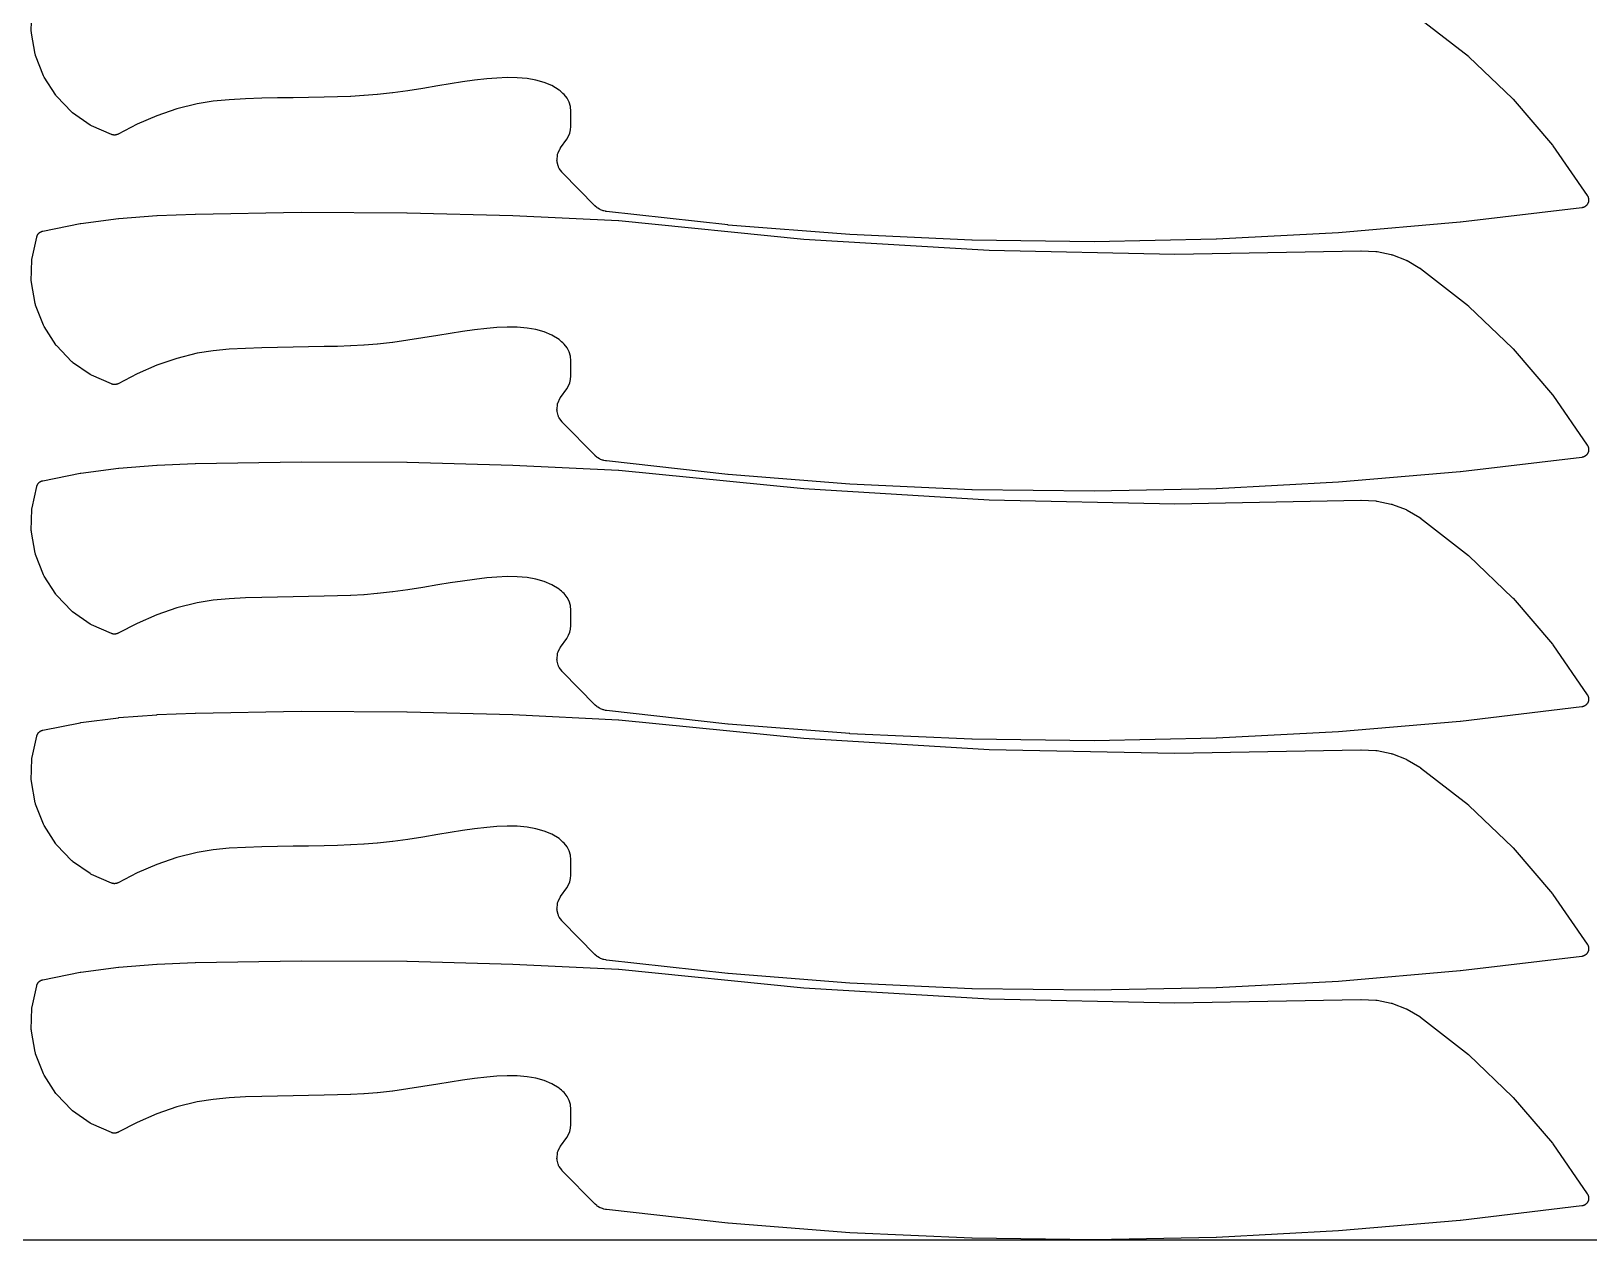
# Model space of a CAD drawing. Header units: metres. Extents: x 0 to 3000, y 0 to 1240.
# Drawn here: x 1198.3 to 1597.8, y 0 to 310 of the extents above; entities that cross this region are included whole.
import ezdxf

# ---------------------------------------------------------------- set-up
doc = ezdxf.new("R2010")
doc.units = ezdxf.units.M

msp = doc.modelspace()

# ---------------------------------------------------------------- linework, layer by layer
at = {"color": 7}
msp.add_lwpolyline([(0, 0), (3000, 0), (3000, 1240), (0, 1240), (0, 0)], close=True, dxfattribs=at)
at = {"color": 1}
msp.add_lwpolyline([(1554.63, 313.1), (1566.88, 303.55), (1567.03, 303.41), (1578.22, 292.7), (1578.36, 292.55), (1588.41, 280.76), (1588.54, 280.6), (1597.37, 267.82), (1597.41, 267.74), (1597.46, 267.66), (1597.47, 267.65), (1597.47, 267.65), (1597.51, 267.57), (1597.55, 267.48), (1597.55, 267.48), (1597.56, 267.47), (1597.59, 267.39), (1597.62, 267.3), (1597.62, 267.29), (1597.62, 267.29), (1597.65, 267.2), (1597.67, 267.11), (1597.67, 267.1), (1597.68, 267.1), (1597.69, 267.01), (1597.71, 266.92), (1597.71, 266.91), (1597.71, 266.91), (1597.71, 266.81), (1597.72, 266.72), (1597.72, 266.71), (1597.72, 266.71), (1597.72, 266.62), (1597.71, 266.52), (1597.71, 266.52), (1597.71, 266.51), (1597.7, 266.42), (1597.69, 266.33), (1597.69, 266.32), (1597.69, 266.32), (1597.67, 266.23), (1597.65, 266.14), (1597.64, 266.13), (1597.64, 266.13), (1597.61, 266.04), (1597.58, 265.95), (1597.58, 265.95), (1597.58, 265.94), (1597.54, 265.86), (1597.5, 265.77), (1597.5, 265.77), (1597.5, 265.76), (1597.45, 265.68), (1597.41, 265.6), (1597.4, 265.6), (1597.4, 265.59), (1597.35, 265.52), (1597.29, 265.44), (1597.29, 265.44), (1597.28, 265.43), (1597.22, 265.36), (1597.16, 265.29), (1597.16, 265.29), (1597.16, 265.29), (1597.09, 265.22), (1597.02, 265.16), (1597.02, 265.16), (1597.01, 265.15), (1596.94, 265.1), (1596.86, 265.04), (1596.86, 265.04), (1596.86, 265.03), (1596.78, 264.98), (1596.7, 264.93), (1596.69, 264.93), (1596.69, 264.93), (1596.61, 264.89), (1596.52, 264.85), (1596.52, 264.85), (1596.51, 264.84), (1596.43, 264.81), (1596.34, 264.78), (1596.33, 264.78), (1596.33, 264.77), (1596.24, 264.75), (1596.15, 264.73), (1596.14, 264.72), (1596.14, 264.72), (1596.05, 264.71), (1595.96, 264.69), (1564.85, 260.98), (1564.78, 260.98), (1533.6, 258.29), (1533.53, 258.29), (1502.29, 256.63), (1502.22, 256.63), (1470.95, 256), (1470.89, 256), (1439.61, 256.4), (1439.55, 256.4), (1408.29, 257.82), (1408.23, 257.83), (1377.02, 260.28), (1376.96, 260.29), (1345.82, 263.77), (1345.82, 263.77), (1345.82, 263.77), (1345.72, 263.78), (1345.63, 263.8), (1345.63, 263.8), (1345.63, 263.8), (1345.14, 263.9), (1344.97, 263.94), (1344.82, 264), (1344.35, 264.18), (1344.2, 264.25), (1344.06, 264.33), (1343.63, 264.59), (1343.49, 264.68), (1343.36, 264.78), (1342.98, 265.11), (1342.92, 265.17), (1342.86, 265.22), (1334.59, 273.65), (1334.53, 273.71), (1334.48, 273.76), (1334.48, 273.76), (1334.47, 273.78), (1334.45, 273.79), (1334.41, 273.86), (1334.36, 273.92), (1333.76, 274.79), (1333.67, 274.94), (1333.59, 275.1), (1333.53, 275.26), (1333.48, 275.43), (1333.22, 276.42), (1333.18, 276.64), (1333.16, 276.87), (1333.17, 277.1), (1333.26, 278.12), (1333.29, 278.29), (1333.33, 278.47), (1333.38, 278.63), (1333.45, 278.79), (1333.9, 279.75), (1333.94, 279.82), (1333.97, 279.89), (1333.98, 279.9), (1333.99, 279.92), (1334.04, 279.99), (1334.08, 280.05), (1335.65, 282.27), (1336.13, 283.05), (1336.44, 283.83), (1336.64, 284.65), (1336.71, 285.56), (1336.71, 289.43), (1336.59, 290.68), (1336.26, 291.77), (1335.74, 292.78), (1334.97, 293.75), (1334.69, 294.03), (1334.35, 294.35), (1333.99, 294.65), (1333.68, 294.9), (1331.86, 296.02), (1329.89, 296.85), (1327.74, 297.45), (1325.49, 297.84), (1322.93, 298.06), (1320.35, 298.09), (1317.75, 297.98), (1315.13, 297.75), (1312.02, 297.39), (1308.9, 296.96), (1305.77, 296.47), (1302.63, 295.96), (1298.79, 295.32), (1298.77, 295.32), (1294.93, 294.71), (1294.89, 294.71), (1291.04, 294.17), (1290.99, 294.17), (1287.13, 293.74), (1287.07, 293.73), (1283.71, 293.47), (1283.66, 293.46), (1280.29, 293.28), (1280.25, 293.28), (1276.88, 293.16), (1276.86, 293.16), (1273.49, 293.08), (1273.48, 293.08), (1269.48, 293), (1269.47, 293), (1265.47, 292.93), (1261.47, 292.86), (1257.47, 292.77), (1253.25, 292.65), (1249.07, 292.42), (1244.95, 292.02), (1240.91, 291.38), (1235.65, 290.08), (1230.51, 288.3), (1225.5, 286.12), (1220.6, 283.58), (1220.6, 283.57), (1220.59, 283.57), (1220.51, 283.53), (1220.42, 283.5), (1220.42, 283.49), (1220.41, 283.49), (1220.32, 283.46), (1220.24, 283.43), (1220.23, 283.43), (1220.23, 283.43), (1220.14, 283.41), (1220.05, 283.39), (1220.04, 283.39), (1220.03, 283.38), (1219.94, 283.37), (1219.85, 283.36), (1219.85, 283.36), (1219.84, 283.36), (1219.75, 283.36), (1219.65, 283.35), (1219.65, 283.35), (1219.64, 283.35), (1219.55, 283.36), (1219.46, 283.37), (1219.45, 283.37), (1219.45, 283.37), (1219.36, 283.38), (1219.26, 283.4), (1219.26, 283.4), (1219.25, 283.4), (1219.16, 283.42), (1219.08, 283.45), (1219.07, 283.45), (1219.06, 283.45), (1218.98, 283.48), (1218.89, 283.51), (1218.89, 283.52), (1218.88, 283.52), (1213.81, 285.73), (1213.63, 285.82), (1213.46, 285.92), (1208.96, 289.05), (1208.81, 289.17), (1208.66, 289.31), (1204.86, 293.26), (1204.73, 293.41), (1204.62, 293.57), (1201.63, 298.23), (1201.54, 298.4), (1201.46, 298.58), (1199.45, 303.74), (1199.39, 303.93), (1199.34, 304.12), (1198.39, 309.52), (1198.37, 309.71), (1198.36, 309.91), (1198.49, 315.39)], dxfattribs=at)
for points in [[(1334.48, 209.76), (1334.47, 209.78), (1334.45, 209.79), (1334.41, 209.86), (1334.36, 209.92), (1333.76, 210.79), (1333.67, 210.94), (1333.59, 211.1), (1333.53, 211.26), (1333.48, 211.43), (1333.22, 212.42), (1333.18, 212.64), (1333.16, 212.87), (1333.17, 213.1), (1333.26, 214.12), (1333.29, 214.29), (1333.33, 214.47), (1333.38, 214.63), (1333.45, 214.79), (1333.9, 215.75), (1333.94, 215.82), (1333.97, 215.89), (1333.98, 215.9), (1333.99, 215.92), (1334.04, 215.99), (1334.08, 216.05), (1335.65, 218.27), (1336.13, 219.05), (1336.44, 219.83), (1336.64, 220.65), (1336.71, 221.56), (1336.71, 225.43), (1336.59, 226.68), (1336.26, 227.77), (1335.74, 228.78), (1334.97, 229.75), (1334.69, 230.03), (1334.35, 230.35), (1333.99, 230.65), (1333.68, 230.9), (1331.86, 232.02), (1329.89, 232.85), (1327.74, 233.45), (1325.49, 233.84), (1322.93, 234.06), (1320.35, 234.09), (1317.75, 233.98), (1315.13, 233.75), (1312.02, 233.39), (1308.9, 232.96), (1305.77, 232.47), (1302.63, 231.96), (1298.79, 231.32), (1298.77, 231.32), (1294.93, 230.71), (1294.89, 230.71), (1291.04, 230.17), (1290.99, 230.17), (1287.13, 229.74), (1287.07, 229.73), (1283.71, 229.47), (1283.66, 229.46), (1280.29, 229.28), (1280.25, 229.28), (1276.88, 229.16), (1276.86, 229.16), (1273.49, 229.08), (1273.48, 229.08), (1269.48, 229), (1269.47, 229), (1265.47, 228.93), (1261.47, 228.86), (1257.47, 228.77), (1253.25, 228.65), (1249.07, 228.42), (1244.95, 228.02), (1240.91, 227.38), (1235.65, 226.08), (1230.51, 224.3), (1225.5, 222.12), (1220.6, 219.58), (1220.6, 219.57), (1220.59, 219.57), (1220.51, 219.53), (1220.42, 219.5), (1220.42, 219.49), (1220.41, 219.49), (1220.32, 219.46), (1220.24, 219.43), (1220.23, 219.43), (1220.23, 219.43), (1220.14, 219.41), (1220.05, 219.39), (1220.04, 219.39), (1220.03, 219.38), (1219.94, 219.37), (1219.85, 219.36), (1219.85, 219.36), (1219.84, 219.36), (1219.75, 219.36), (1219.65, 219.35), (1219.65, 219.35), (1219.64, 219.35), (1219.55, 219.36), (1219.46, 219.37), (1219.45, 219.37), (1219.45, 219.37), (1219.36, 219.38), (1219.26, 219.4), (1219.26, 219.4), (1219.25, 219.4), (1219.16, 219.42), (1219.08, 219.45), (1219.07, 219.45), (1219.06, 219.45), (1218.98, 219.48), (1218.89, 219.51), (1218.89, 219.52), (1218.88, 219.52), (1213.81, 221.73), (1213.63, 221.82), (1213.46, 221.92), (1208.96, 225.05), (1208.81, 225.17), (1208.66, 225.31), (1204.86, 229.26), (1204.73, 229.41), (1204.62, 229.57), (1201.63, 234.23), (1201.54, 234.4), (1201.46, 234.58), (1199.45, 239.74), (1199.39, 239.93), (1199.34, 240.12), (1198.39, 245.52), (1198.37, 245.71), (1198.36, 245.91), (1198.49, 251.39), (1198.5, 251.59), (1198.54, 251.78), (1199.74, 257.18), (1199.76, 257.26), (1199.78, 257.33), (1199.79, 257.35), (1199.79, 257.37), (1199.82, 257.44), (1199.84, 257.51), (1199.85, 257.53), (1199.86, 257.56), (1199.9, 257.62), (1199.93, 257.69), (1199.94, 257.71), (1199.95, 257.73), (1199.99, 257.79), (1200.03, 257.86), (1200.04, 257.88), (1200.06, 257.9), (1200.1, 257.96), (1200.15, 258.02), (1200.16, 258.03), (1200.18, 258.05), (1200.23, 258.11), (1200.28, 258.16), (1200.3, 258.18), (1200.31, 258.2), (1200.37, 258.24), (1200.42, 258.29), (1200.44, 258.31), (1200.46, 258.32), (1200.52, 258.37), (1200.58, 258.41), (1200.6, 258.42), (1200.62, 258.44), (1200.69, 258.47), (1200.75, 258.51), (1200.77, 258.52), (1200.79, 258.53), (1200.86, 258.56), (1200.93, 258.6), (1200.95, 258.6), (1200.97, 258.61), (1201.04, 258.64), (1201.11, 258.66), (1201.13, 258.67), (1201.16, 258.68), (1201.23, 258.69), (1201.3, 258.71), (1210.9, 260.63), (1211.03, 260.65), (1220.69, 261.92), (1220.8, 261.93), (1230.53, 262.69), (1230.6, 262.7), (1240.4, 263.1), (1240.42, 263.1), (1240.45, 263.1), (1267.55, 263.57), (1267.59, 263.57), (1294.69, 263.44), (1294.73, 263.44), (1321.83, 262.72), (1321.87, 262.72), (1348.94, 261.41), (1348.99, 261.41), (1349.05, 261.41), (1396.48, 256.67), (1444.01, 253.8), (1491.62, 252.8), (1539.29, 253.67), (1539.35, 253.67), (1539.41, 253.67), (1543.15, 253.51), (1543.31, 253.49), (1543.47, 253.47), (1547.11, 252.71), (1547.27, 252.67), (1547.42, 252.62), (1550.89, 251.28), (1551.04, 251.21), (1551.18, 251.14), (1554.41, 249.25), (1554.44, 249.23), (1554.47, 249.21), (1554.52, 249.17), (1554.57, 249.14), (1554.6, 249.12), (1554.63, 249.1), (1566.88, 239.55), (1567.03, 239.41), (1578.22, 228.7), (1578.36, 228.55), (1588.41, 216.76), (1588.54, 216.6), (1597.37, 203.82), (1597.41, 203.74), (1597.46, 203.66), (1597.47, 203.65), (1597.47, 203.65), (1597.51, 203.57), (1597.55, 203.48), (1597.55, 203.48), (1597.56, 203.47), (1597.59, 203.39), (1597.62, 203.3), (1597.62, 203.29), (1597.62, 203.29), (1597.65, 203.2), (1597.67, 203.11), (1597.67, 203.1), (1597.68, 203.1), (1597.69, 203.01), (1597.71, 202.92), (1597.71, 202.91), (1597.71, 202.91), (1597.71, 202.81), (1597.72, 202.72), (1597.72, 202.71), (1597.72, 202.71), (1597.72, 202.62), (1597.71, 202.52), (1597.71, 202.52), (1597.71, 202.51), (1597.7, 202.42), (1597.69, 202.33), (1597.69, 202.32), (1597.69, 202.32), (1597.67, 202.23), (1597.65, 202.14), (1597.64, 202.13), (1597.64, 202.13), (1597.61, 202.04), (1597.58, 201.95), (1597.58, 201.95), (1597.58, 201.94), (1597.54, 201.86), (1597.5, 201.77), (1597.5, 201.77), (1597.5, 201.76), (1597.45, 201.68), (1597.41, 201.6), (1597.4, 201.6), (1597.4, 201.59), (1597.35, 201.52), (1597.29, 201.44), (1597.29, 201.44), (1597.28, 201.43), (1597.22, 201.36), (1597.16, 201.29), (1597.16, 201.29), (1597.16, 201.29), (1597.09, 201.22), (1597.02, 201.16), (1597.02, 201.16), (1597.01, 201.15), (1596.94, 201.1), (1596.86, 201.04), (1596.86, 201.04), (1596.86, 201.03), (1596.78, 200.98), (1596.7, 200.93), (1596.69, 200.93), (1596.69, 200.93), (1596.61, 200.89), (1596.52, 200.85), (1596.52, 200.85), (1596.51, 200.84), (1596.43, 200.81), (1596.34, 200.78), (1596.33, 200.78), (1596.33, 200.77), (1596.24, 200.75), (1596.15, 200.73), (1596.14, 200.72), (1596.14, 200.72), (1596.05, 200.71), (1595.96, 200.69), (1564.85, 196.98), (1564.78, 196.98), (1533.6, 194.29), (1533.53, 194.29), (1502.29, 192.63), (1502.22, 192.63), (1470.95, 192), (1470.89, 192), (1439.61, 192.4), (1439.55, 192.4), (1408.29, 193.82), (1408.23, 193.83), (1377.02, 196.28), (1376.96, 196.29), (1345.82, 199.77), (1345.82, 199.77), (1345.82, 199.77), (1345.72, 199.78), (1345.63, 199.8), (1345.63, 199.8), (1345.63, 199.8), (1345.14, 199.9), (1344.97, 199.94), (1344.82, 200), (1344.35, 200.18), (1344.2, 200.25), (1344.06, 200.33), (1343.63, 200.59), (1343.49, 200.68), (1343.36, 200.78), (1342.98, 201.11), (1342.92, 201.17), (1342.86, 201.22), (1334.59, 209.65), (1334.53, 209.71), (1334.48, 209.76)], [(1334.48, 145.76), (1334.47, 145.78), (1334.45, 145.79), (1334.41, 145.86), (1334.36, 145.92), (1333.76, 146.79), (1333.67, 146.94), (1333.59, 147.1), (1333.53, 147.26), (1333.48, 147.43), (1333.22, 148.42), (1333.18, 148.64), (1333.16, 148.87), (1333.17, 149.1), (1333.26, 150.12), (1333.29, 150.29), (1333.33, 150.47), (1333.38, 150.63), (1333.45, 150.79), (1333.9, 151.75), (1333.94, 151.82), (1333.97, 151.89), (1333.98, 151.9), (1333.99, 151.92), (1334.04, 151.99), (1334.08, 152.05), (1335.65, 154.27), (1336.13, 155.05), (1336.44, 155.83), (1336.64, 156.65), (1336.71, 157.56), (1336.71, 161.43), (1336.59, 162.68), (1336.26, 163.77), (1335.74, 164.78), (1334.97, 165.75), (1334.69, 166.03), (1334.35, 166.35), (1333.99, 166.65), (1333.68, 166.9), (1331.86, 168.02), (1329.89, 168.85), (1327.74, 169.45), (1325.49, 169.84), (1322.93, 170.06), (1320.35, 170.09), (1317.75, 169.98), (1315.13, 169.75), (1312.02, 169.39), (1308.9, 168.96), (1305.77, 168.47), (1302.63, 167.96), (1298.79, 167.32), (1298.77, 167.32), (1294.93, 166.71), (1294.89, 166.71), (1291.04, 166.17), (1290.99, 166.17), (1287.13, 165.74), (1287.07, 165.73), (1283.71, 165.47), (1283.66, 165.46), (1280.29, 165.28), (1280.25, 165.28), (1276.88, 165.16), (1276.86, 165.16), (1273.49, 165.08), (1273.48, 165.08), (1269.48, 165), (1269.47, 165), (1265.47, 164.93), (1261.47, 164.86), (1257.47, 164.77), (1253.25, 164.65), (1249.07, 164.42), (1244.95, 164.02), (1240.91, 163.38), (1235.65, 162.08), (1230.51, 160.3), (1225.5, 158.12), (1220.6, 155.58), (1220.6, 155.57), (1220.59, 155.57), (1220.51, 155.53), (1220.42, 155.5), (1220.42, 155.49), (1220.41, 155.49), (1220.32, 155.46), (1220.24, 155.43), (1220.23, 155.43), (1220.23, 155.43), (1220.14, 155.41), (1220.05, 155.39), (1220.04, 155.39), (1220.03, 155.38), (1219.94, 155.37), (1219.85, 155.36), (1219.85, 155.36), (1219.84, 155.36), (1219.75, 155.36), (1219.65, 155.35), (1219.65, 155.35), (1219.64, 155.35), (1219.55, 155.36), (1219.46, 155.37), (1219.45, 155.37), (1219.45, 155.37), (1219.36, 155.38), (1219.26, 155.4), (1219.26, 155.4), (1219.25, 155.4), (1219.16, 155.42), (1219.08, 155.45), (1219.07, 155.45), (1219.06, 155.45), (1218.98, 155.48), (1218.89, 155.51), (1218.89, 155.52), (1218.88, 155.52), (1213.81, 157.73), (1213.63, 157.82), (1213.46, 157.92), (1208.96, 161.05), (1208.81, 161.17), (1208.66, 161.31), (1204.86, 165.26), (1204.73, 165.41), (1204.62, 165.57), (1201.63, 170.23), (1201.54, 170.4), (1201.46, 170.58), (1199.45, 175.74), (1199.39, 175.93), (1199.34, 176.12), (1198.39, 181.52), (1198.37, 181.71), (1198.36, 181.91), (1198.49, 187.39), (1198.5, 187.59), (1198.54, 187.78), (1199.74, 193.18), (1199.76, 193.26), (1199.78, 193.33), (1199.79, 193.35), (1199.79, 193.37), (1199.82, 193.44), (1199.84, 193.51), (1199.85, 193.53), (1199.86, 193.56), (1199.9, 193.62), (1199.93, 193.69), (1199.94, 193.71), (1199.95, 193.73), (1199.99, 193.79), (1200.03, 193.86), (1200.04, 193.88), (1200.06, 193.9), (1200.1, 193.96), (1200.15, 194.02), (1200.16, 194.03), (1200.18, 194.05), (1200.23, 194.11), (1200.28, 194.16), (1200.3, 194.18), (1200.31, 194.2), (1200.37, 194.24), (1200.42, 194.29), (1200.44, 194.31), (1200.46, 194.32), (1200.52, 194.37), (1200.58, 194.41), (1200.6, 194.42), (1200.62, 194.44), (1200.69, 194.47), (1200.75, 194.51), (1200.77, 194.52), (1200.79, 194.53), (1200.86, 194.56), (1200.93, 194.6), (1200.95, 194.6), (1200.97, 194.61), (1201.04, 194.64), (1201.11, 194.66), (1201.13, 194.67), (1201.16, 194.68), (1201.23, 194.69), (1201.3, 194.71), (1210.9, 196.63), (1211.03, 196.65), (1220.69, 197.92), (1220.8, 197.93), (1230.53, 198.69), (1230.6, 198.7), (1240.4, 199.1), (1240.42, 199.1), (1240.45, 199.1), (1267.55, 199.57), (1267.59, 199.57), (1294.69, 199.44), (1294.73, 199.44), (1321.83, 198.72), (1321.87, 198.72), (1348.94, 197.41), (1348.99, 197.41), (1349.05, 197.41), (1396.48, 192.67), (1444.01, 189.8), (1491.62, 188.8), (1539.29, 189.67), (1539.35, 189.67), (1539.41, 189.67), (1543.15, 189.51), (1543.31, 189.49), (1543.47, 189.47), (1547.11, 188.71), (1547.27, 188.67), (1547.42, 188.62), (1550.89, 187.28), (1551.04, 187.21), (1551.18, 187.14), (1554.41, 185.25), (1554.44, 185.23), (1554.47, 185.21), (1554.52, 185.17), (1554.57, 185.14), (1554.6, 185.12), (1554.63, 185.1), (1566.88, 175.55), (1567.03, 175.41), (1578.22, 164.7), (1578.36, 164.55), (1588.41, 152.76), (1588.54, 152.6), (1597.37, 139.82), (1597.41, 139.74), (1597.46, 139.66), (1597.47, 139.65), (1597.47, 139.65), (1597.51, 139.57), (1597.55, 139.48), (1597.55, 139.48), (1597.56, 139.47), (1597.59, 139.39), (1597.62, 139.3), (1597.62, 139.29), (1597.62, 139.29), (1597.65, 139.2), (1597.67, 139.11), (1597.67, 139.1), (1597.68, 139.1), (1597.69, 139.01), (1597.71, 138.92), (1597.71, 138.91), (1597.71, 138.91), (1597.71, 138.81), (1597.72, 138.72), (1597.72, 138.71), (1597.72, 138.71), (1597.72, 138.62), (1597.71, 138.52), (1597.71, 138.52), (1597.71, 138.51), (1597.7, 138.42), (1597.69, 138.33), (1597.69, 138.32), (1597.69, 138.32), (1597.67, 138.23), (1597.65, 138.14), (1597.64, 138.13), (1597.64, 138.13), (1597.61, 138.04), (1597.58, 137.95), (1597.58, 137.95), (1597.58, 137.94), (1597.54, 137.86), (1597.5, 137.77), (1597.5, 137.77), (1597.5, 137.76), (1597.45, 137.68), (1597.41, 137.6), (1597.4, 137.6), (1597.4, 137.59), (1597.35, 137.52), (1597.29, 137.44), (1597.29, 137.44), (1597.28, 137.43), (1597.22, 137.36), (1597.16, 137.29), (1597.16, 137.29), (1597.16, 137.29), (1597.09, 137.22), (1597.02, 137.16), (1597.02, 137.16), (1597.01, 137.15), (1596.94, 137.1), (1596.86, 137.04), (1596.86, 137.04), (1596.86, 137.03), (1596.78, 136.98), (1596.7, 136.93), (1596.69, 136.93), (1596.69, 136.93), (1596.61, 136.89), (1596.52, 136.85), (1596.52, 136.85), (1596.51, 136.84), (1596.43, 136.81), (1596.34, 136.78), (1596.33, 136.78), (1596.33, 136.77), (1596.24, 136.75), (1596.15, 136.73), (1596.14, 136.72), (1596.14, 136.72), (1596.05, 136.71), (1595.96, 136.69), (1564.85, 132.98), (1564.78, 132.98), (1533.6, 130.29), (1533.53, 130.29), (1502.29, 128.63), (1502.22, 128.63), (1470.95, 128), (1470.89, 128), (1439.61, 128.4), (1439.55, 128.4), (1408.29, 129.82), (1408.23, 129.83), (1377.02, 132.28), (1376.96, 132.29), (1345.82, 135.77), (1345.82, 135.77), (1345.82, 135.77), (1345.72, 135.78), (1345.63, 135.8), (1345.63, 135.8), (1345.63, 135.8), (1345.14, 135.9), (1344.97, 135.94), (1344.82, 136), (1344.35, 136.18), (1344.2, 136.25), (1344.06, 136.33), (1343.63, 136.59), (1343.49, 136.68), (1343.36, 136.78), (1342.98, 137.11), (1342.92, 137.17), (1342.86, 137.22), (1334.59, 145.65), (1334.53, 145.71), (1334.48, 145.76)], [(1334.48, 81.76), (1334.47, 81.78), (1334.45, 81.79), (1334.41, 81.86), (1334.36, 81.92), (1333.76, 82.79), (1333.67, 82.94), (1333.59, 83.1), (1333.53, 83.26), (1333.48, 83.43), (1333.22, 84.42), (1333.18, 84.64), (1333.16, 84.87), (1333.17, 85.1), (1333.26, 86.12), (1333.29, 86.29), (1333.33, 86.47), (1333.38, 86.63), (1333.45, 86.79), (1333.9, 87.75), (1333.94, 87.82), (1333.97, 87.89), (1333.98, 87.9), (1333.99, 87.92), (1334.04, 87.99), (1334.08, 88.05), (1335.65, 90.27), (1336.13, 91.05), (1336.44, 91.83), (1336.64, 92.65), (1336.71, 93.56), (1336.71, 97.43), (1336.59, 98.68), (1336.26, 99.77), (1335.74, 100.78), (1334.97, 101.75), (1334.69, 102.03), (1334.35, 102.35), (1333.99, 102.65), (1333.68, 102.9), (1331.86, 104.02), (1329.89, 104.85), (1327.74, 105.45), (1325.49, 105.84), (1322.93, 106.06), (1320.35, 106.09), (1317.75, 105.98), (1315.13, 105.75), (1312.02, 105.39), (1308.9, 104.96), (1305.77, 104.47), (1302.63, 103.96), (1298.79, 103.32), (1298.77, 103.32), (1294.93, 102.71), (1294.89, 102.71), (1291.04, 102.17), (1290.99, 102.17), (1287.13, 101.74), (1287.07, 101.73), (1283.71, 101.47), (1283.66, 101.46), (1280.29, 101.28), (1280.25, 101.28), (1276.88, 101.16), (1276.86, 101.16), (1273.49, 101.08), (1273.48, 101.08), (1269.48, 101), (1269.47, 101), (1265.47, 100.93), (1261.47, 100.86), (1257.47, 100.77), (1253.25, 100.65), (1249.07, 100.42), (1244.95, 100.02), (1240.91, 99.38), (1235.65, 98.08), (1230.51, 96.3), (1225.5, 94.12), (1220.6, 91.58), (1220.6, 91.57), (1220.59, 91.57), (1220.51, 91.53), (1220.42, 91.5), (1220.42, 91.49), (1220.41, 91.49), (1220.32, 91.46), (1220.24, 91.43), (1220.23, 91.43), (1220.23, 91.43), (1220.14, 91.41), (1220.05, 91.39), (1220.04, 91.39), (1220.03, 91.38), (1219.94, 91.37), (1219.85, 91.36), (1219.85, 91.36), (1219.84, 91.36), (1219.75, 91.36), (1219.65, 91.35), (1219.65, 91.35), (1219.64, 91.35), (1219.55, 91.36), (1219.46, 91.37), (1219.45, 91.37), (1219.45, 91.37), (1219.36, 91.38), (1219.26, 91.4), (1219.26, 91.4), (1219.25, 91.4), (1219.16, 91.42), (1219.08, 91.45), (1219.07, 91.45), (1219.06, 91.45), (1218.98, 91.48), (1218.89, 91.51), (1218.89, 91.52), (1218.88, 91.52), (1213.81, 93.73), (1213.63, 93.82), (1213.46, 93.92), (1208.96, 97.05), (1208.81, 97.17), (1208.66, 97.31), (1204.86, 101.26), (1204.73, 101.41), (1204.62, 101.57), (1201.63, 106.23), (1201.54, 106.4), (1201.46, 106.58), (1199.45, 111.74), (1199.39, 111.93), (1199.34, 112.12), (1198.39, 117.52), (1198.37, 117.71), (1198.36, 117.91), (1198.49, 123.39), (1198.5, 123.59), (1198.54, 123.78), (1199.74, 129.18), (1199.76, 129.26), (1199.78, 129.33), (1199.79, 129.35), (1199.79, 129.37), (1199.82, 129.44), (1199.84, 129.51), (1199.85, 129.53), (1199.86, 129.56), (1199.9, 129.62), (1199.93, 129.69), (1199.94, 129.71), (1199.95, 129.73), (1199.99, 129.79), (1200.03, 129.86), (1200.04, 129.88), (1200.06, 129.9), (1200.1, 129.96), (1200.15, 130.02), (1200.16, 130.03), (1200.18, 130.05), (1200.23, 130.11), (1200.28, 130.16), (1200.3, 130.18), (1200.31, 130.2), (1200.37, 130.24), (1200.42, 130.29), (1200.44, 130.31), (1200.46, 130.32), (1200.52, 130.37), (1200.58, 130.41), (1200.6, 130.42), (1200.62, 130.44), (1200.69, 130.47), (1200.75, 130.51), (1200.77, 130.52), (1200.79, 130.53), (1200.86, 130.56), (1200.93, 130.6), (1200.95, 130.6), (1200.97, 130.61), (1201.04, 130.64), (1201.11, 130.66), (1201.13, 130.67), (1201.16, 130.68), (1201.23, 130.69), (1201.3, 130.71), (1210.9, 132.63), (1211.03, 132.65), (1220.69, 133.92), (1220.8, 133.93), (1230.53, 134.69), (1230.6, 134.7), (1240.4, 135.1), (1240.42, 135.1), (1240.45, 135.1), (1267.55, 135.57), (1267.59, 135.57), (1294.69, 135.44), (1294.73, 135.44), (1321.83, 134.72), (1321.87, 134.72), (1348.94, 133.41), (1348.99, 133.41), (1349.05, 133.41), (1396.48, 128.67), (1444.01, 125.8), (1491.62, 124.8), (1539.29, 125.67), (1539.35, 125.67), (1539.41, 125.67), (1543.15, 125.51), (1543.31, 125.49), (1543.47, 125.47), (1547.11, 124.71), (1547.27, 124.67), (1547.42, 124.62), (1550.89, 123.28), (1551.04, 123.21), (1551.18, 123.14), (1554.41, 121.25), (1554.44, 121.23), (1554.47, 121.21), (1554.52, 121.17), (1554.57, 121.14), (1554.6, 121.12), (1554.63, 121.1), (1566.88, 111.55), (1567.03, 111.41), (1578.22, 100.7), (1578.36, 100.55), (1588.41, 88.76), (1588.54, 88.6), (1597.37, 75.82), (1597.41, 75.74), (1597.46, 75.66), (1597.47, 75.65), (1597.47, 75.65), (1597.51, 75.57), (1597.55, 75.48), (1597.55, 75.48), (1597.56, 75.47), (1597.59, 75.39), (1597.62, 75.3), (1597.62, 75.29), (1597.62, 75.29), (1597.65, 75.2), (1597.67, 75.11), (1597.67, 75.1), (1597.68, 75.1), (1597.69, 75.01), (1597.71, 74.92), (1597.71, 74.91), (1597.71, 74.91), (1597.71, 74.81), (1597.72, 74.72), (1597.72, 74.71), (1597.72, 74.71), (1597.72, 74.62), (1597.71, 74.52), (1597.71, 74.52), (1597.71, 74.51), (1597.7, 74.42), (1597.69, 74.33), (1597.69, 74.32), (1597.69, 74.32), (1597.67, 74.23), (1597.65, 74.14), (1597.64, 74.13), (1597.64, 74.13), (1597.61, 74.04), (1597.58, 73.95), (1597.58, 73.95), (1597.58, 73.94), (1597.54, 73.86), (1597.5, 73.77), (1597.5, 73.77), (1597.5, 73.76), (1597.45, 73.68), (1597.41, 73.6), (1597.4, 73.6), (1597.4, 73.59), (1597.35, 73.52), (1597.29, 73.44), (1597.29, 73.44), (1597.28, 73.43), (1597.22, 73.36), (1597.16, 73.29), (1597.16, 73.29), (1597.16, 73.29), (1597.09, 73.22), (1597.02, 73.16), (1597.02, 73.16), (1597.01, 73.15), (1596.94, 73.1), (1596.86, 73.04), (1596.86, 73.04), (1596.86, 73.03), (1596.78, 72.98), (1596.7, 72.93), (1596.69, 72.93), (1596.69, 72.93), (1596.61, 72.89), (1596.52, 72.85), (1596.52, 72.85), (1596.51, 72.84), (1596.43, 72.81), (1596.34, 72.78), (1596.33, 72.78), (1596.33, 72.77), (1596.24, 72.75), (1596.15, 72.73), (1596.14, 72.72), (1596.14, 72.72), (1596.05, 72.71), (1595.96, 72.69), (1564.85, 68.98), (1564.78, 68.98), (1533.6, 66.29), (1533.53, 66.29), (1502.29, 64.63), (1502.22, 64.63), (1470.95, 64), (1470.89, 64), (1439.61, 64.4), (1439.55, 64.4), (1408.29, 65.82), (1408.23, 65.83), (1377.02, 68.28), (1376.96, 68.29), (1345.82, 71.77), (1345.82, 71.77), (1345.82, 71.77), (1345.72, 71.78), (1345.63, 71.8), (1345.63, 71.8), (1345.63, 71.8), (1345.14, 71.9), (1344.97, 71.94), (1344.82, 72), (1344.35, 72.18), (1344.2, 72.25), (1344.06, 72.33), (1343.63, 72.59), (1343.49, 72.68), (1343.36, 72.78), (1342.98, 73.11), (1342.92, 73.17), (1342.86, 73.22), (1334.59, 81.65), (1334.53, 81.71), (1334.48, 81.76)], [(1334.48, 17.76), (1334.47, 17.78), (1334.45, 17.79), (1334.41, 17.86), (1334.36, 17.92), (1333.76, 18.79), (1333.67, 18.94), (1333.59, 19.1), (1333.53, 19.26), (1333.48, 19.43), (1333.22, 20.42), (1333.18, 20.64), (1333.16, 20.87), (1333.17, 21.1), (1333.26, 22.12), (1333.29, 22.29), (1333.33, 22.47), (1333.38, 22.63), (1333.45, 22.79), (1333.9, 23.75), (1333.94, 23.82), (1333.97, 23.89), (1333.98, 23.9), (1333.99, 23.92), (1334.04, 23.99), (1334.08, 24.05), (1335.65, 26.27), (1336.13, 27.05), (1336.44, 27.83), (1336.64, 28.65), (1336.71, 29.56), (1336.71, 33.43), (1336.59, 34.68), (1336.26, 35.77), (1335.74, 36.78), (1334.97, 37.75), (1334.69, 38.03), (1334.35, 38.35), (1333.99, 38.65), (1333.68, 38.9), (1331.86, 40.02), (1329.89, 40.85), (1327.74, 41.45), (1325.49, 41.84), (1322.93, 42.06), (1320.35, 42.09), (1317.75, 41.98), (1315.13, 41.75), (1312.02, 41.39), (1308.9, 40.96), (1305.77, 40.47), (1302.63, 39.96), (1298.79, 39.32), (1298.77, 39.32), (1294.93, 38.71), (1294.89, 38.71), (1291.04, 38.17), (1290.99, 38.17), (1287.13, 37.74), (1287.07, 37.73), (1283.71, 37.47), (1283.66, 37.46), (1280.29, 37.28), (1280.25, 37.28), (1276.88, 37.16), (1276.86, 37.16), (1273.49, 37.08), (1273.48, 37.08), (1269.48, 37), (1269.47, 37), (1265.47, 36.93), (1261.47, 36.86), (1257.47, 36.77), (1253.25, 36.65), (1249.07, 36.42), (1244.95, 36.02), (1240.91, 35.38), (1235.65, 34.08), (1230.51, 32.3), (1225.5, 30.12), (1220.6, 27.58), (1220.6, 27.57), (1220.59, 27.57), (1220.51, 27.53), (1220.42, 27.5), (1220.42, 27.49), (1220.41, 27.49), (1220.32, 27.46), (1220.24, 27.43), (1220.23, 27.43), (1220.23, 27.43), (1220.14, 27.41), (1220.05, 27.39), (1220.04, 27.39), (1220.03, 27.38), (1219.94, 27.37), (1219.85, 27.36), (1219.85, 27.36), (1219.84, 27.36), (1219.75, 27.36), (1219.65, 27.35), (1219.65, 27.35), (1219.64, 27.35), (1219.55, 27.36), (1219.46, 27.37), (1219.45, 27.37), (1219.45, 27.37), (1219.36, 27.38), (1219.26, 27.4), (1219.26, 27.4), (1219.25, 27.4), (1219.16, 27.42), (1219.08, 27.45), (1219.07, 27.45), (1219.06, 27.45), (1218.98, 27.48), (1218.89, 27.51), (1218.89, 27.52), (1218.88, 27.52), (1213.81, 29.73), (1213.63, 29.82), (1213.46, 29.92), (1208.96, 33.05), (1208.81, 33.17), (1208.66, 33.31), (1204.86, 37.26), (1204.73, 37.41), (1204.62, 37.57), (1201.63, 42.23), (1201.54, 42.4), (1201.46, 42.58), (1199.45, 47.74), (1199.39, 47.93), (1199.34, 48.12), (1198.39, 53.52), (1198.37, 53.71), (1198.36, 53.91), (1198.49, 59.39), (1198.5, 59.59), (1198.54, 59.78), (1199.74, 65.18), (1199.76, 65.26), (1199.78, 65.33), (1199.79, 65.35), (1199.79, 65.37), (1199.82, 65.44), (1199.84, 65.51), (1199.85, 65.53), (1199.86, 65.56), (1199.9, 65.62), (1199.93, 65.69), (1199.94, 65.71), (1199.95, 65.73), (1199.99, 65.79), (1200.03, 65.86), (1200.04, 65.88), (1200.06, 65.9), (1200.1, 65.96), (1200.15, 66.02), (1200.16, 66.03), (1200.18, 66.05), (1200.23, 66.11), (1200.28, 66.16), (1200.3, 66.18), (1200.31, 66.2), (1200.37, 66.24), (1200.42, 66.29), (1200.44, 66.31), (1200.46, 66.32), (1200.52, 66.37), (1200.58, 66.41), (1200.6, 66.42), (1200.62, 66.44), (1200.69, 66.47), (1200.75, 66.51), (1200.77, 66.52), (1200.79, 66.53), (1200.86, 66.56), (1200.93, 66.6), (1200.95, 66.6), (1200.97, 66.61), (1201.04, 66.64), (1201.11, 66.66), (1201.13, 66.67), (1201.16, 66.68), (1201.23, 66.69), (1201.3, 66.71), (1210.9, 68.63), (1211.03, 68.65), (1220.69, 69.92), (1220.8, 69.93), (1230.53, 70.69), (1230.6, 70.7), (1240.4, 71.1), (1240.42, 71.1), (1240.45, 71.1), (1267.55, 71.57), (1267.59, 71.57), (1294.69, 71.44), (1294.73, 71.44), (1321.83, 70.72), (1321.87, 70.72), (1348.94, 69.41), (1348.99, 69.41), (1349.05, 69.41), (1396.48, 64.67), (1444.01, 61.8), (1491.62, 60.8), (1539.29, 61.67), (1539.35, 61.67), (1539.41, 61.67), (1543.15, 61.51), (1543.31, 61.49), (1543.47, 61.47), (1547.11, 60.71), (1547.27, 60.67), (1547.42, 60.62), (1550.89, 59.28), (1551.04, 59.21), (1551.18, 59.14), (1554.41, 57.25), (1554.44, 57.23), (1554.47, 57.21), (1554.52, 57.17), (1554.57, 57.14), (1554.6, 57.12), (1554.63, 57.1), (1566.88, 47.55), (1567.03, 47.41), (1578.22, 36.7), (1578.36, 36.55), (1588.41, 24.76), (1588.54, 24.6), (1597.37, 11.82), (1597.41, 11.74), (1597.46, 11.66), (1597.47, 11.65), (1597.47, 11.65), (1597.51, 11.57), (1597.55, 11.48), (1597.55, 11.48), (1597.56, 11.47), (1597.59, 11.39), (1597.62, 11.3), (1597.62, 11.29), (1597.62, 11.29), (1597.65, 11.2), (1597.67, 11.11), (1597.67, 11.1), (1597.68, 11.1), (1597.69, 11.01), (1597.71, 10.92), (1597.71, 10.91), (1597.71, 10.91), (1597.71, 10.81), (1597.72, 10.72), (1597.72, 10.71), (1597.72, 10.71), (1597.72, 10.62), (1597.71, 10.52), (1597.71, 10.52), (1597.71, 10.51), (1597.7, 10.42), (1597.69, 10.33), (1597.69, 10.32), (1597.69, 10.32), (1597.67, 10.23), (1597.65, 10.14), (1597.64, 10.13), (1597.64, 10.13), (1597.61, 10.04), (1597.58, 9.95), (1597.58, 9.95), (1597.58, 9.94), (1597.54, 9.86), (1597.5, 9.77), (1597.5, 9.77), (1597.5, 9.76), (1597.45, 9.68), (1597.41, 9.6), (1597.4, 9.6), (1597.4, 9.59), (1597.35, 9.52), (1597.29, 9.44), (1597.29, 9.44), (1597.28, 9.43), (1597.22, 9.36), (1597.16, 9.29), (1597.16, 9.29), (1597.16, 9.29), (1597.09, 9.22), (1597.02, 9.16), (1597.02, 9.16), (1597.01, 9.15), (1596.94, 9.1), (1596.86, 9.04), (1596.86, 9.04), (1596.86, 9.03), (1596.78, 8.98), (1596.7, 8.93), (1596.69, 8.93), (1596.69, 8.93), (1596.61, 8.89), (1596.52, 8.85), (1596.52, 8.85), (1596.51, 8.84), (1596.43, 8.81), (1596.34, 8.78), (1596.33, 8.78), (1596.33, 8.77), (1596.24, 8.75), (1596.15, 8.73), (1596.14, 8.72), (1596.14, 8.72), (1596.05, 8.71), (1595.96, 8.69), (1564.85, 4.98), (1564.78, 4.98), (1533.6, 2.29), (1533.53, 2.29), (1502.29, 0.63), (1502.22, 0.63), (1470.95, 0), (1470.89, 0), (1439.61, 0.4), (1439.55, 0.4), (1408.29, 1.82), (1408.23, 1.83), (1377.02, 4.28), (1376.96, 4.29), (1345.82, 7.77), (1345.82, 7.77), (1345.82, 7.77), (1345.72, 7.78), (1345.63, 7.8), (1345.63, 7.8), (1345.63, 7.8), (1345.14, 7.9), (1344.97, 7.94), (1344.82, 8), (1344.35, 8.18), (1344.2, 8.25), (1344.06, 8.33), (1343.63, 8.59), (1343.49, 8.68), (1343.36, 8.78), (1342.98, 9.11), (1342.92, 9.17), (1342.86, 9.22), (1334.59, 17.65), (1334.53, 17.71), (1334.48, 17.76)]]:
    msp.add_lwpolyline(points, close=True, dxfattribs=at)

doc.saveas('drawing.dxf')
